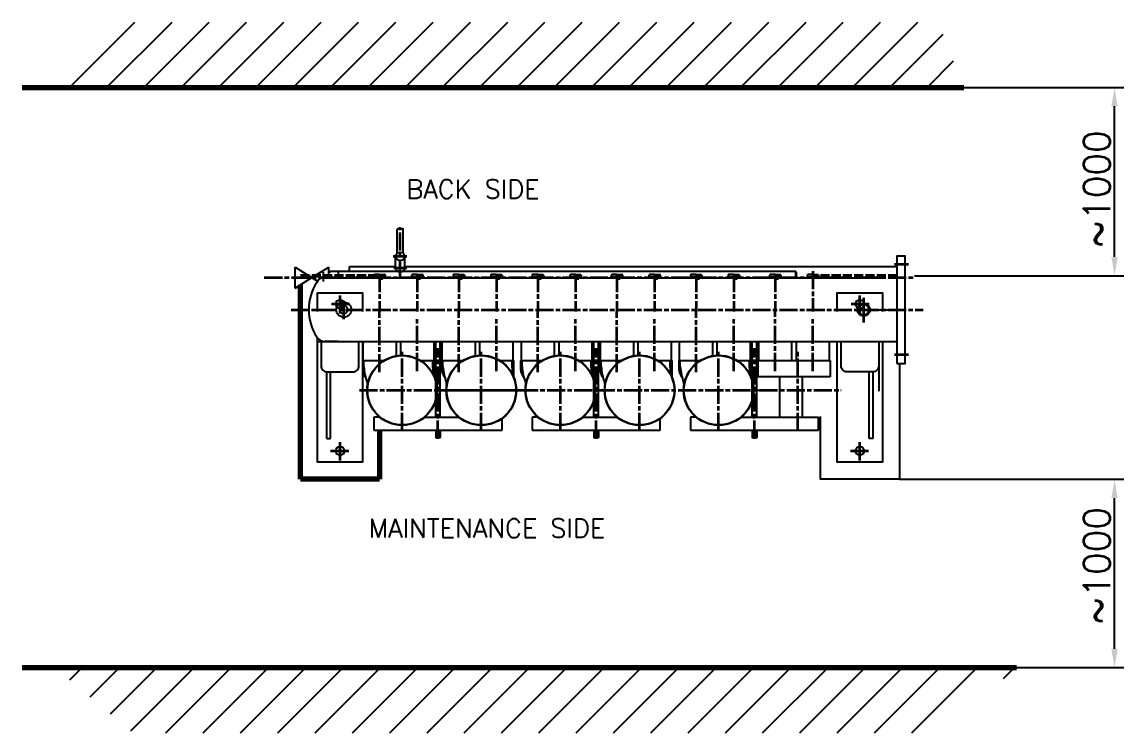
# Model space of a CAD drawing. Header units: millimetres. Extents: x 342 to 10709, y -204 to 5496.
# Drawn here: x 9247 to 10709, y 2875 to 3818 of the extents above; entities that cross this region are included whole.
import ezdxf

# ---------------------------------------------------------------- set-up
doc = ezdxf.new("R2010")
doc.units = ezdxf.units.MM
doc.linetypes.add('ACAD_ISO02W100', pattern=[15, 12, -3])
doc.linetypes.add('ACAD_ISO08W100', pattern=[36, 24, -3, 6, -3])
doc.layers.add('AHL-CON-70', color=7, linetype='Continuous')
for name, color, linetype, lineweight in [('M_EQUIP_D1', 3, 'Continuous', 35), ('M_EQUIP_E2', 4, 'Continuous', 25), ('M_EQUIP_E3', 3, 'Continuous', 35), ('M_EQUIP_E5', 2, 'ACAD_ISO02W100', 50), ('M_EQUIP_E7', 7, 'Continuous', 70), ('M_EQUIP_H_', 4, 'Continuous', 25), ('M_EQUIP_T1', 4, 'Continuous', 25)]:
    doc.layers.add(name, color=color, linetype=linetype, lineweight=lineweight)
doc.styles.add('Simplex', font='SIMPLEX.SHX')
doc.dimstyles.new('nordic-1-35-0', dxfattribs={"dimscale": 10, "dimtxt": 3.5, "dimasz": 2.5, "dimexe": 1.25, "dimexo": 0, "dimgap": 0.6, "dimtad": 1, "dimdec": 0, "dimdsep": 46, "dimtxsty": 'Simplex', "dimcen": 2.5, "dimclrd": 3, "dimclre": 3, "dimclrt": 3, "dimadec": 1, "dimazin": 2, "dimtfac": 1, "dimtdec": 0, "dimtmove": 0, "dimatfit": 0, "dimfxl": 1, "dimtolj": 1, "dimtzin": 0, "dimarcsym": 0})

# ---------------------------------------------------------------- blocks, each defined once
blk = doc.blocks.new('*D29')
at = {"layer": 'Defpoints', "color": 0, "linetype": 'Continuous', "transparency": 16777216}
for p in [(10496.5, 3731.5), (10696.5, 3731.5), (10431.1, 3481.5)]:
    blk.add_point(p, dxfattribs=at)
at = {"layer": 'M_EQUIP_D1', "color": 3, "linetype": 'Continuous', "lineweight": -2, "transparency": 16777216}
for p, q in [((10496.5, 3731.5), (10709, 3731.5)), ((10696.5, 3506.5), (10696.5, 3706.5)), ((10431.1, 3481.5), (10709, 3481.5))]:
    blk.add_line(p, q, dxfattribs=at)
at = {"layer": 'M_EQUIP_D1', "color": 3, "linetype": 'Continuous', "transparency": 16777216}
for points in [[(10692.3, 3706.5), (10700.7, 3706.5), (10696.5, 3731.5)], [(10692.3, 3506.5), (10700.7, 3506.5), (10696.5, 3481.5)]]:
    blk.add_solid(points, dxfattribs=at)
at = {"layer": 'M_EQUIP_D1', "color": 3, "linetype": 'Continuous', "lineweight": 35, "transparency": 16777216, "insert": (10673, 3596.5), "char_height": 35, "attachment_point": 5, "rotation": 90, "style": 'Simplex'}
blk.add_mtext('\\A1;~1000', dxfattribs=at)
blk = doc.blocks.new('*D30')
at = {"layer": 'Defpoints', "color": 0, "linetype": 'Continuous', "transparency": 16777216}
for p in [(10411.1, 3211.5), (10696.5, 3211.5), (10566.5, 2961.5)]:
    blk.add_point(p, dxfattribs=at)
at = {"layer": 'M_EQUIP_D1', "color": 3, "linetype": 'Continuous', "lineweight": -2, "transparency": 16777216}
for p, q in [((10411.1, 3211.5), (10709, 3211.5)), ((10696.5, 2986.5), (10696.5, 3186.5)), ((10566.5, 2961.5), (10709, 2961.5))]:
    blk.add_line(p, q, dxfattribs=at)
at = {"layer": 'M_EQUIP_D1', "color": 3, "linetype": 'Continuous', "transparency": 16777216}
for points in [[(10692.3, 3186.5), (10700.7, 3186.5), (10696.5, 3211.5)], [(10692.3, 2986.5), (10700.7, 2986.5), (10696.5, 2961.5)]]:
    blk.add_solid(points, dxfattribs=at)
at = {"layer": 'M_EQUIP_D1', "color": 3, "linetype": 'Continuous', "lineweight": 35, "transparency": 16777216, "insert": (10673, 3096.5), "char_height": 35, "attachment_point": 5, "rotation": 90, "style": 'Simplex'}
blk.add_mtext('\\A1;~1000', dxfattribs=at)

msp = doc.modelspace()

# ---------------------------------------------------------------- hatches: boundary and pattern name
at = {"layer": 'M_EQUIP_H_', "linetype": 'Continuous', "lineweight": 25}
h = msp.add_hatch(dxfattribs=at)
h.set_pattern_fill('ANSI31', color=256, scale=11.023622, style=0)
h.set_pattern_definition([(45, (2496.516, 334.004), (-24.74874, 24.74874), [])])
h.paths.add_polyline_path([(10462.86, 3818.25), (9394.32, 3818.25), (9290.27, 3731.5), (10496.52, 3731.5)])
h = msp.add_hatch(dxfattribs=at)
h.set_pattern_fill('ANSI31', color=256, scale=11.023622, style=0)
h.set_pattern_definition([(45, (2496.516, 834.004), (-24.74874, 24.74874), [])])
h.paths.add_polyline_path([(10566.52, 2961.5), (9290.27, 2961.5), (9394.32, 2874.75), (10462.86, 2874.75)])

# ---------------------------------------------------------------- linework, layer by layer
at = {"layer": 'AHL-CON-70'}
msp.add_lwpolyline([(10411.06, 3365.24), (10411.06, 3211.5), (10306.06, 3211.5), (10306.06, 3294.63)], dxfattribs=at)
at = {"layer": 'M_EQUIP_E2', "linetype": 'Continuous', "lineweight": 25}
for p, q in [((9744.53, 3511.56), (9744.53, 3542.75)), ((9745.78, 3544), (9751.28, 3544)), ((9752.53, 3511.56), (9752.53, 3542.75)), ((9742.28, 3492.15), (9742.28, 3507.4)), ((9754.78, 3492.15), (9754.78, 3507.4)), ((9609.06, 3465.15), (9609.06, 3492.85)), ((9609.06, 3492.85), (9638.56, 3474.49)), ((9631.31, 3479), (9653.56, 3492.85)), ((9646.06, 3486.14), (9646.81, 3486.93)), ((9646.06, 3486.14), (9646.06, 3473.86)), ((9653.56, 3478.35), (9653.56, 3492.85)), ((9653.56, 3487.27), (9656.06, 3487.52)), ((9653.56, 3486.52), (9656.11, 3486.77)), ((9656.06, 3487.52), (9666.06, 3487.52)), ((9666.06, 3487.52), (9666.06, 3478.58)), ((9666.06, 3487.44), (9745.46, 3487.44)), ((9681.06, 3493.93), (9742.28, 3493.93)), ((9681.06, 3487.44), (9681.06, 3493.93)), ((9713.56, 3482.35), (9713.56, 3478.58)), ((9721.06, 3483.12), (9714.34, 3483.12)), ((9721.06, 3483.12), (9727.79, 3483.12)), ((9728.56, 3482.35), (9728.56, 3478.58)), ((9751.6, 3487.44), (10273.56, 3487.44)), ((9754.78, 3493.93), (10407.56, 3493.93)), ((9763.56, 3482.35), (9763.56, 3478.58)), ((9771.06, 3483.12), (9764.34, 3483.12)), ((9771.06, 3483.12), (9777.79, 3483.12)), ((9778.56, 3482.35), (9778.56, 3478.58)), ((9818.56, 3482.35), (9818.56, 3478.58)), ((9826.06, 3483.12), (9819.34, 3483.12)), ((9826.06, 3483.12), (9832.79, 3483.12)), ((9833.56, 3482.35), (9833.56, 3478.58)), ((9868.56, 3482.35), (9868.56, 3478.58)), ((9876.06, 3483.12), (9869.34, 3483.12)), ((9876.06, 3483.12), (9882.79, 3483.12)), ((9883.56, 3482.35), (9883.56, 3478.58)), ((9923.56, 3482.35), (9923.56, 3478.58)), ((9931.06, 3483.12), (9924.34, 3483.12)), ((9931.06, 3483.12), (9937.79, 3483.12)), ((9938.56, 3482.35), (9938.56, 3478.58)), ((9973.56, 3482.35), (9973.56, 3478.58)), ((9981.06, 3483.12), (9974.34, 3483.12)), ((9981.06, 3483.12), (9987.79, 3483.12)), ((9988.56, 3482.35), (9988.56, 3478.58)), ((10028.56, 3482.35), (10028.56, 3478.58)), ((10036.06, 3483.12), (10029.34, 3483.12)), ((10036.06, 3483.12), (10042.79, 3483.12)), ((10043.56, 3482.35), (10043.56, 3478.58)), ((10078.56, 3482.35), (10078.56, 3478.58)), ((10086.06, 3483.12), (10079.34, 3483.12)), ((10086.06, 3483.12), (10092.79, 3483.12)), ((10093.56, 3482.35), (10093.56, 3478.58)), ((10133.56, 3482.35), (10133.56, 3478.58)), ((10141.06, 3483.12), (10134.34, 3483.12)), ((10141.06, 3483.12), (10147.79, 3483.12)), ((10148.56, 3482.35), (10148.56, 3478.58)), ((10183.56, 3482.35), (10183.56, 3478.58)), ((10191.06, 3483.12), (10184.34, 3483.12)), ((10191.06, 3483.12), (10197.79, 3483.12)), ((10198.56, 3482.35), (10198.56, 3478.58)), ((10238.56, 3482.35), (10238.56, 3478.58)), ((10246.06, 3483.12), (10239.34, 3483.12)), ((10246.06, 3483.12), (10252.79, 3483.12)), ((10253.56, 3482.35), (10253.56, 3478.58)), ((10273.56, 3478.58), (10273.56, 3487.44)), ((10273.56, 3486.44), (10274.56, 3486.44)), ((10274.56, 3478.58), (10274.56, 3486.44)), ((10288.56, 3482.35), (10288.56, 3478.58)), ((10296.06, 3483.12), (10289.34, 3483.12)), ((10296.06, 3483.12), (10302.79, 3483.12)), ((10303.56, 3482.35), (10303.56, 3478.58)), ((9609.06, 3465.15), (9631.31, 3479)), ((9645.57, 3478.58), (10391.06, 3478.58)), ((9714.34, 3480.41), (9727.79, 3480.41)), ((9723.7, 3479), (9724.17, 3478.07)), ((9723.7, 3479), (9723.7, 3476.34)), ((9724.17, 3478.07), (9724.17, 3476.34)), ((9764.34, 3480.41), (9777.79, 3480.41)), ((9773.7, 3479), (9773.7, 3476.34)), ((9773.7, 3479), (9774.17, 3478.07)), ((9774.17, 3478.07), (9774.17, 3476.34)), ((9819.34, 3480.41), (9832.79, 3480.41)), ((9828.7, 3479), (9828.7, 3476.34)), ((9828.7, 3479), (9829.17, 3478.07)), ((9829.17, 3478.07), (9829.17, 3476.34)), ((9869.34, 3480.41), (9882.79, 3480.41)), ((9878.7, 3479), (9879.17, 3478.07)), ((9878.7, 3479), (9878.7, 3476.34)), ((9879.17, 3478.07), (9879.17, 3476.34)), ((9924.34, 3480.41), (9937.79, 3480.41)), ((9933.7, 3479), (9933.7, 3476.34)), ((9933.7, 3479), (9934.17, 3478.07)), ((9934.17, 3478.07), (9934.17, 3476.34)), ((9974.34, 3480.41), (9987.79, 3480.41)), ((9983.7, 3479), (9984.17, 3478.07)), ((9983.7, 3479), (9983.7, 3476.34)), ((9984.17, 3478.07), (9984.17, 3476.34)), ((10029.34, 3480.41), (10042.79, 3480.41)), ((10038.7, 3479), (10038.7, 3476.34)), ((10038.7, 3479), (10039.17, 3478.07)), ((10039.17, 3478.07), (10039.17, 3476.34)), ((10079.34, 3480.41), (10092.79, 3480.41)), ((10088.7, 3479), (10089.17, 3478.07)), ((10088.7, 3479), (10088.7, 3476.34)), ((10089.17, 3478.07), (10089.17, 3476.34)), ((10134.34, 3480.41), (10147.79, 3480.41)), ((10143.7, 3479), (10143.7, 3476.34)), ((10143.7, 3479), (10144.17, 3478.07)), ((10144.17, 3478.07), (10144.17, 3476.34)), ((10184.34, 3480.41), (10197.79, 3480.41)), ((10193.7, 3479), (10194.17, 3478.07)), ((10193.7, 3479), (10193.7, 3476.34)), ((10194.17, 3478.07), (10194.17, 3476.34)), ((10239.34, 3480.41), (10252.79, 3480.41)), ((10248.7, 3479), (10248.7, 3476.34)), ((10248.7, 3479), (10249.17, 3478.07)), ((10249.17, 3478.07), (10249.17, 3476.34)), ((10268.54, 3478.6), (10256.04, 3478.6)), ((10289.34, 3480.41), (10302.79, 3480.41)), ((10398.56, 3478.58), (10407.56, 3478.58)), ((10361.01, 3436.5), (10398.76, 3436.5)), ((9666.08, 3394.41), (9648.53, 3394.41)), ((9666.08, 3394.43), (10407.56, 3394.43)), ((9795.56, 3294.08), (9795.56, 3394)), ((9801.56, 3294.08), (9801.56, 3394)), ((10005.56, 3294.08), (10005.56, 3394)), ((10011.56, 3294.08), (10011.56, 3394)), ((10215.56, 3294.08), (10215.56, 3394)), ((10221.56, 3294.08), (10221.56, 3394)), ((10256.04, 3394.41), (10266.04, 3394.41)), ((10383.56, 3394), (10383.56, 3328.42)), ((9698.19, 3369), (9698.19, 3357)), ((9700.19, 3369), (9698.19, 3369)), ((9700.19, 3361.01), (9700.19, 3369)), ((9791.94, 3359.32), (9791.94, 3369)), ((9791.94, 3369), (9793.94, 3369)), ((9793.94, 3369), (9793.94, 3347.5)), ((9805.19, 3369), (9803.19, 3369)), ((9803.19, 3369), (9803.19, 3357)), ((9805.19, 3361.01), (9805.19, 3369)), ((9896.94, 3369), (9898.94, 3369)), ((9896.94, 3359.32), (9896.94, 3369)), ((9898.94, 3369), (9898.94, 3347.5)), ((9908.19, 3369), (9908.19, 3357)), ((9910.19, 3369), (9908.19, 3369)), ((9910.19, 3361.01), (9910.19, 3369)), ((10001.94, 3359.32), (10001.94, 3369)), ((10001.94, 3369), (10003.94, 3369)), ((10003.94, 3369), (10003.94, 3347.5)), ((10013.19, 3369), (10013.19, 3357)), ((10015.19, 3369), (10013.19, 3369)), ((10015.19, 3361.01), (10015.19, 3369)), ((10106.94, 3359.32), (10106.94, 3369)), ((10106.94, 3369), (10108.94, 3369)), ((10108.94, 3369), (10108.94, 3347.5)), ((10118.19, 3369), (10118.19, 3357)), ((10120.19, 3369), (10118.19, 3369)), ((10120.19, 3361.01), (10120.19, 3369)), ((10211.94, 3359.32), (10211.94, 3369)), ((10211.94, 3369), (10213.94, 3369)), ((10213.94, 3369), (10213.94, 3347.5)), ((10223.19, 3369), (10223.19, 3347.5)), ((10225.19, 3369), (10223.19, 3369)), ((10316.94, 3369), (10318.94, 3369)), ((10318.94, 3369), (10318.94, 3347.5)), ((9651.06, 3265.62), (9651.06, 3354)), ((9656.06, 3265.62), (9656.06, 3354)), ((9791.93, 3359.32), (9791.56, 3352.36)), ((9896.93, 3359.32), (9896.56, 3352.36)), ((10001.93, 3359.32), (10001.56, 3352.36)), ((10106.93, 3359.32), (10106.56, 3352.36)), ((10211.93, 3359.32), (10211.56, 3352.36)), ((10371.06, 3265.62), (10371.06, 3352.5)), ((10376.06, 3265.62), (10376.06, 3352.5)), ((9704.54, 3340.13), (9704.62, 3338.06)), ((9809.54, 3340.13), (9809.62, 3338.06)), ((9914.54, 3340.13), (9914.62, 3338.06)), ((10019.54, 3340.13), (10019.62, 3338.06)), ((10124.54, 3340.13), (10124.62, 3338.06)), ((10318.94, 3347.5), (10223.19, 3347.5)), ((10252.38, 3294.08), (10252.38, 3347.5)), ((10282.38, 3294.08), (10282.38, 3347.5)), ((10219.38, 3329.5), (10228.66, 3329.5)), ((9721.71, 3294.08), (9713.56, 3294.08)), ((9713.56, 3294.08), (9713.56, 3276.58)), ((9781.19, 3294.08), (9825.93, 3294.08)), ((9883.56, 3276.58), (9883.56, 3292.01)), ((9923.56, 3294.08), (9923.56, 3276.58)), ((9931.71, 3294.08), (9923.56, 3294.08)), ((9991.19, 3294.08), (10036.71, 3294.08)), ((9991.19, 3294.08), (10035.93, 3294.08)), ((10093.56, 3276.58), (10093.56, 3292.01)), ((10133.56, 3294.08), (10133.56, 3276.58)), ((10141.71, 3294.08), (10133.56, 3294.08)), ((10201.19, 3294.08), (10246.71, 3294.08)), ((10201.19, 3294.08), (10303.56, 3294.08)), ((10303.56, 3276.58), (10303.56, 3294.08)), ((9713.56, 3276.58), (9883.56, 3276.58)), ((9795.56, 3276.58), (9795.56, 3267)), ((9796.06, 3266.5), (9796.06, 3276.58)), ((9801.06, 3266.5), (9801.06, 3276.58)), ((9801.56, 3276.58), (9801.56, 3267)), ((9923.56, 3276.58), (10093.56, 3276.58)), ((10005.56, 3276.58), (10005.56, 3267)), ((10006.06, 3266.5), (10006.06, 3276.58)), ((10011.06, 3266.5), (10011.06, 3276.58)), ((10011.56, 3276.58), (10011.56, 3267)), ((10133.56, 3276.58), (10303.56, 3276.58)), ((10215.56, 3276.58), (10215.56, 3267)), ((10216.06, 3266.5), (10216.06, 3276.58)), ((10221.06, 3266.5), (10221.06, 3276.58)), ((10221.56, 3276.58), (10221.56, 3267)), ((9651.06, 3265.62), (9656.06, 3265.62)), ((9795.56, 3267), (9796.06, 3266.5)), ((9795.56, 3267), (9801.56, 3267)), ((9795.56, 3267), (9796.06, 3266.5)), ((9801.06, 3266.5), (9796.06, 3266.5)), ((9801.06, 3266.5), (9796.06, 3266.5)), ((9801.56, 3267), (9801.06, 3266.5)), ((9801.06, 3266.5), (9801.56, 3267)), ((10005.56, 3267), (10006.06, 3266.5)), ((10005.56, 3267), (10011.56, 3267)), ((10005.56, 3267), (10006.06, 3266.5)), ((10011.06, 3266.5), (10006.06, 3266.5)), ((10011.06, 3266.5), (10006.06, 3266.5)), ((10011.06, 3266.5), (10011.56, 3267)), ((10011.56, 3267), (10011.06, 3266.5)), ((10215.56, 3267), (10216.06, 3266.5)), ((10215.56, 3267), (10221.56, 3267)), ((10215.56, 3267), (10216.06, 3266.5)), ((10221.06, 3266.5), (10216.06, 3266.5)), ((10221.06, 3266.5), (10216.06, 3266.5)), ((10221.06, 3266.5), (10221.56, 3267)), ((10221.56, 3267), (10221.06, 3266.5)), ((10376.06, 3265.62), (10371.06, 3265.62))]:
    msp.add_line(p, q, dxfattribs=at)
msp.add_lwpolyline([(10407.56, 3365.24), (10418.56, 3365.24), (10418.56, 3507.74), (10407.56, 3507.74)], close=True, dxfattribs=at)
for points in [[(9638.56, 3434), (9638.56, 3459), (9698.56, 3459), (9698.56, 3434)], [(10328.56, 3434), (10328.56, 3459), (10388.56, 3459), (10388.56, 3434)], [(9698.56, 3394), (9698.56, 3234), (9638.56, 3234), (9638.56, 3399.09)], [(10388.56, 3394.43), (10388.56, 3394), (9638.56, 3394), (9638.56, 3394.41)], [(9743.29, 3375.35), (9743.29, 3394), (9698.84, 3394), (9698.84, 3369), (9726.53, 3369)], [(9775.6, 3369), (9793.29, 3369), (9793.29, 3394), (9748.84, 3394), (9748.84, 3375.95)], [(9848.29, 3375.35), (9848.29, 3394), (9803.84, 3394), (9803.84, 3369), (9831.53, 3369)], [(9880.6, 3369), (9898.29, 3369), (9898.29, 3394), (9853.84, 3394), (9853.84, 3375.95)], [(9953.29, 3375.35), (9953.29, 3394), (9908.84, 3394), (9908.84, 3369), (9936.53, 3369)], [(9985.6, 3369), (10003.29, 3369), (10003.29, 3394), (9958.84, 3394), (9958.84, 3375.95)], [(10058.29, 3375.35), (10058.29, 3394), (10013.84, 3394), (10013.84, 3369), (10041.53, 3369)], [(10090.6, 3369), (10108.29, 3369), (10108.29, 3394), (10063.84, 3394), (10063.84, 3375.95)], [(10163.29, 3375.35), (10163.29, 3394), (10118.84, 3394), (10118.84, 3369), (10146.53, 3369)], [(10195.6, 3369), (10213.29, 3369), (10213.29, 3394), (10168.84, 3394), (10168.84, 3375.95)], [(10268.29, 3369), (10268.29, 3394), (10223.84, 3394), (10223.84, 3369), (10276.06, 3369)], [(10276.06, 3369), (10318.29, 3369), (10318.29, 3394), (10273.84, 3394), (10273.84, 3369)], [(10388.56, 3394.43), (10388.56, 3234), (10328.56, 3234), (10328.56, 3394)]]:
    msp.add_lwpolyline(points, dxfattribs=at)
for points in [[(9643.56, 3394), (9643.56, 3362, 0.4142136), (9651.56, 3354), (9685.56, 3354, 0.4142136), (9693.56, 3362), (9693.56, 3394)], [(10383.56, 3394), (10383.56, 3362, -0.4142136), (10375.56, 3354), (10341.56, 3354, -0.4142136), (10333.56, 3362), (10333.56, 3394)]]:
    msp.add_lwpolyline(points, format="xyb", dxfattribs=at)
for centre, radius in [((9668.56, 3444), 5.75), ((9673.53, 3436.5), 10), ((9673.53, 3436.5), 5.33), ((10358.56, 3444), 5.75), ((10363.56, 3436.5), 8.5), ((10363.56, 3436.5), 7), ((9751.06, 3329.5), 46.5), ((9751.06, 3329.5), 46), ((9856.06, 3329.5), 46.5), ((9856.06, 3329.5), 46), ((9961.06, 3329.5), 46.5), ((9961.06, 3329.5), 46), ((10066.06, 3329.5), 46.5), ((10066.06, 3329.5), 46), ((10171.06, 3329.5), 46.5), ((10171.06, 3329.5), 46), ((9668.56, 3249), 5.75), ((10358.56, 3249), 5.75)]:
    msp.add_circle(centre, radius, dxfattribs=at)
for centre, radius, start, end in [((9745.78, 3542.75), 1.25, 90, 180), ((9751.28, 3542.75), 1.25, 0, 90), ((9714.34, 3482.35), 0.777, 90, 180), ((9714.34, 3481.18), 0.777, 180, 270), ((9727.79, 3482.35), 0.777, 0, 90), ((9727.79, 3481.18), 0.777, 270, 0), ((9764.34, 3482.35), 0.777, 90, 180), ((9764.34, 3481.18), 0.777, 180, 270), ((9777.79, 3482.35), 0.777, 0, 90), ((9777.79, 3481.18), 0.777, 270, 0), ((9819.34, 3482.35), 0.777, 90, 180), ((9819.34, 3481.18), 0.777, 180, 270), ((9832.79, 3482.35), 0.777, 0, 90), ((9832.79, 3481.18), 0.777, 270, 0), ((9869.34, 3482.35), 0.777, 90, 180), ((9869.34, 3481.18), 0.777, 180, 270), ((9882.79, 3482.35), 0.777, 0, 90), ((9882.79, 3481.18), 0.777, 270, 0), ((9924.34, 3482.35), 0.777, 90, 180), ((9924.34, 3481.18), 0.777, 180, 270), ((9937.79, 3482.35), 0.777, 0, 90), ((9937.79, 3481.18), 0.777, 270, 0), ((9974.34, 3482.35), 0.777, 90, 180), ((9974.34, 3481.18), 0.777, 180, 270), ((9987.79, 3482.35), 0.777, 0, 90), ((9987.79, 3481.18), 0.777, 270, 0), ((10029.34, 3482.35), 0.777, 90, 180), ((10029.34, 3481.18), 0.777, 180, 270), ((10042.79, 3482.35), 0.777, 0, 90), ((10042.79, 3481.18), 0.777, 270, 0), ((10079.34, 3482.35), 0.777, 90, 180), ((10079.34, 3481.18), 0.777, 180, 270), ((10092.79, 3482.35), 0.777, 0, 90), ((10092.79, 3481.18), 0.777, 270, 0), ((10134.34, 3482.35), 0.777, 90, 180), ((10134.34, 3481.18), 0.777, 180, 270), ((10147.79, 3482.35), 0.777, 0, 90), ((10147.79, 3481.18), 0.777, 270, 0), ((10184.34, 3482.35), 0.777, 90, 180), ((10184.34, 3481.18), 0.777, 180, 270), ((10197.79, 3482.35), 0.777, 0, 90), ((10197.79, 3481.18), 0.777, 270, 0), ((10239.34, 3482.35), 0.777, 90, 180), ((10239.34, 3481.18), 0.777, 180, 270), ((10252.79, 3482.35), 0.777, 0, 90), ((10252.79, 3481.18), 0.777, 270, 0), ((10289.34, 3482.35), 0.777, 90, 180), ((10289.34, 3481.18), 0.777, 180, 270), ((10302.79, 3482.35), 0.777, 0, 90), ((10302.79, 3481.18), 0.777, 270, 0), ((9694.42, 3436.5), 67.32, 147.59007, 212.40993), ((9646.21, 3469.42), 9.18, 91.10017, 159.83503), ((9648.53, 3407.37), 12.96, 212.40993, 270), ((9715.05, 3358.32), 16.91, 184.47357, 221.96332), ((9780.71, 3366.85), 80.73, 184.14834, 199.33485), ((9820.05, 3358.32), 16.91, 184.47357, 221.96332), ((9885.71, 3366.85), 80.73, 184.14834, 199.33485), ((9925.05, 3358.32), 16.91, 184.47357, 221.96332), ((9990.71, 3366.85), 80.73, 184.14834, 199.33485), ((10030.05, 3358.32), 16.91, 184.47357, 221.96332), ((10095.71, 3366.85), 80.73, 184.14834, 199.33485), ((10135.05, 3358.32), 16.91, 184.47357, 221.96332), ((10200.71, 3366.85), 80.73, 184.14834, 199.33485), ((9818.86, 3382.36), 121.88, 200.27674, 201.34534), ((9781.83, 3364.86), 81.73, 199.14472, 200.18048), ((9923.86, 3382.36), 121.88, 200.27674, 201.34534), ((9886.83, 3364.86), 81.73, 199.14472, 200.18048), ((10028.86, 3382.36), 121.88, 200.27674, 201.34534), ((9991.83, 3364.86), 81.73, 199.14472, 200.18048), ((10133.86, 3382.36), 121.88, 200.27674, 201.34534), ((10096.83, 3364.86), 81.73, 199.14472, 200.18048), ((10238.86, 3382.36), 121.88, 200.27674, 201.34534), ((10201.83, 3364.86), 81.73, 199.14472, 200.18048)]:
    msp.add_arc(centre, radius, start, end, dxfattribs=at)
msp.add_ellipse((9748.53, 3507.4), major_axis=(6.25, 0), ratio=0.8660254, dxfattribs=at)
msp.add_ellipse((9748.53, 3492.15), major_axis=(6.25, 0), ratio=0.8660254, start_param=3.1415927, end_param=6.2831853, dxfattribs=at)
at = {"layer": 'M_EQUIP_E3', "color": 3, "linetype": 'ACAD_ISO08W100', "lineweight": 35}
for p, q in [((9748.53, 3479), (9748.53, 3545.99)), ((9739.25, 3507.4), (9757.32, 3507.4)), ((10423.03, 3496.49), (10404.39, 3496.49)), ((9721.06, 3483.93), (9721.06, 3434)), ((9739.85, 3492.15), (9757.32, 3492.15)), ((9771.06, 3483.93), (9771.06, 3434)), ((9826.06, 3483.93), (9826.06, 3434)), ((9876.06, 3483.93), (9876.06, 3434)), ((9931.06, 3483.93), (9931.06, 3434)), ((9981.06, 3483.93), (9981.06, 3434)), ((10036.06, 3483.93), (10036.06, 3434)), ((10086.06, 3483.93), (10086.06, 3434)), ((10141.06, 3483.93), (10141.06, 3434)), ((10191.06, 3483.93), (10191.06, 3434)), ((10246.06, 3483.93), (10246.06, 3434)), ((10296.06, 3487.58), (10296.06, 3434)), ((9568.04, 3479), (10431.94, 3479)), ((9668.56, 3431.5), (9668.56, 3456.5)), ((10358.56, 3431.5), (10358.56, 3456.5)), ((10363.56, 3419.39), (10363.56, 3453.61)), ((9681.06, 3444), (9656.06, 3444)), ((9673.53, 3424), (9673.53, 3449)), ((10371.06, 3444), (10346.06, 3444)), ((9603.84, 3436.5), (10442.54, 3436.5)), ((9721.06, 3353.6), (9721.06, 3434)), ((9771.06, 3355.02), (9771.06, 3425.64)), ((9826.06, 3353.6), (9826.06, 3434)), ((9876.06, 3355.02), (9876.06, 3425.64)), ((9931.06, 3353.6), (9931.06, 3434)), ((9981.06, 3355.02), (9981.06, 3425.64)), ((10036.06, 3353.6), (10036.06, 3434)), ((10086.06, 3355.02), (10086.06, 3425.64)), ((10141.06, 3353.6), (10141.06, 3434)), ((10191.06, 3355.02), (10191.06, 3425.64)), ((10246.06, 3355.02), (10246.06, 3434)), ((10296.06, 3355.02), (10296.06, 3425.64)), ((9751.06, 3275.59), (9751.06, 3382.97)), ((9798.56, 3265.22), (9798.56, 3385.53)), ((9856.06, 3275.59), (9856.06, 3382.97)), ((9961.06, 3275.59), (9961.06, 3382.97)), ((10008.56, 3265.22), (10008.56, 3385.53)), ((10066.06, 3275.59), (10066.06, 3382.97)), ((10171.06, 3275.59), (10171.06, 3382.97)), ((10218.56, 3265.22), (10218.56, 3385.53)), ((10276.06, 3275.59), (10276.06, 3382.97)), ((10423.03, 3376.49), (10404.39, 3376.49)), ((9694.38, 3329.5), (9913.66, 3329.5)), ((9799.38, 3329.5), (10018.66, 3329.5)), ((10009.38, 3329.5), (10333.66, 3329.5)), ((9668.56, 3236.5), (9668.56, 3261.5)), ((10358.56, 3236.5), (10358.56, 3261.5)), ((9656.06, 3249), (9681.06, 3249)), ((10346.06, 3249), (10371.06, 3249))]:
    msp.add_line(p, q, dxfattribs=at)
at = {"layer": 'M_EQUIP_E5', "color": 2, "linetype": 'ACAD_ISO02W100', "lineweight": 50}
for p, q in [((9616.06, 3481.5), (9721.06, 3481.5)), ((10306.06, 3481.5), (10411.06, 3481.5))]:
    msp.add_line(p, q, dxfattribs=at)
at = {"layer": 'M_EQUIP_E7', "linetype": 'Continuous', "lineweight": 70}
for p, q in [((9246.52, 3731.5), (10496.52, 3731.5)), ((9616.06, 3211.5), (9616.06, 3469.51)), ((9721.06, 3276.58), (9721.06, 3211.5)), ((9721.06, 3211.5), (9616.06, 3211.5)), ((9246.52, 2961.5), (10566.52, 2961.5))]:
    msp.add_line(p, q, dxfattribs=at)

# ---------------------------------------------------------------- texts
at = {"layer": 'M_EQUIP_T1', "linetype": 'Continuous', "lineweight": 25, "style": 'Simplex'}
for s, p in [('BACK SIDE', (9756.52, 3584)), ('MAINTENANCE SIDE', (9706.52, 3134))]:
    msp.add_text(s, height=25, dxfattribs=at).set_placement(p)

# ---------------------------------------------------------------- dimensions: what is measured, and where the dimension line sits
at = {"layer": 'M_EQUIP_D1', "linetype": 'Continuous', "lineweight": 35}
for base, p1, p2, picture, middle in [((10696.52, 3731.5), (10431.06, 3481.5), (10496.52, 3731.5), '*D29', (10696.52, 3596.5)), ((10696.52, 3211.5), (10566.52, 2961.5), (10411.06, 3211.5), '*D30', (10696.52, 3096.5))]:
    dim = msp.add_linear_dim(base=base, p1=p1, p2=p2, angle=90, text='~<>', dimstyle='nordic-1-35-0', override={"dimlfac": 4}, dxfattribs=at)
    dim.commit()
    dim.dimension.update_dxf_attribs({"geometry": picture, "text_midpoint": middle, "dimtype": 160})

doc.saveas('drawing.dxf')
